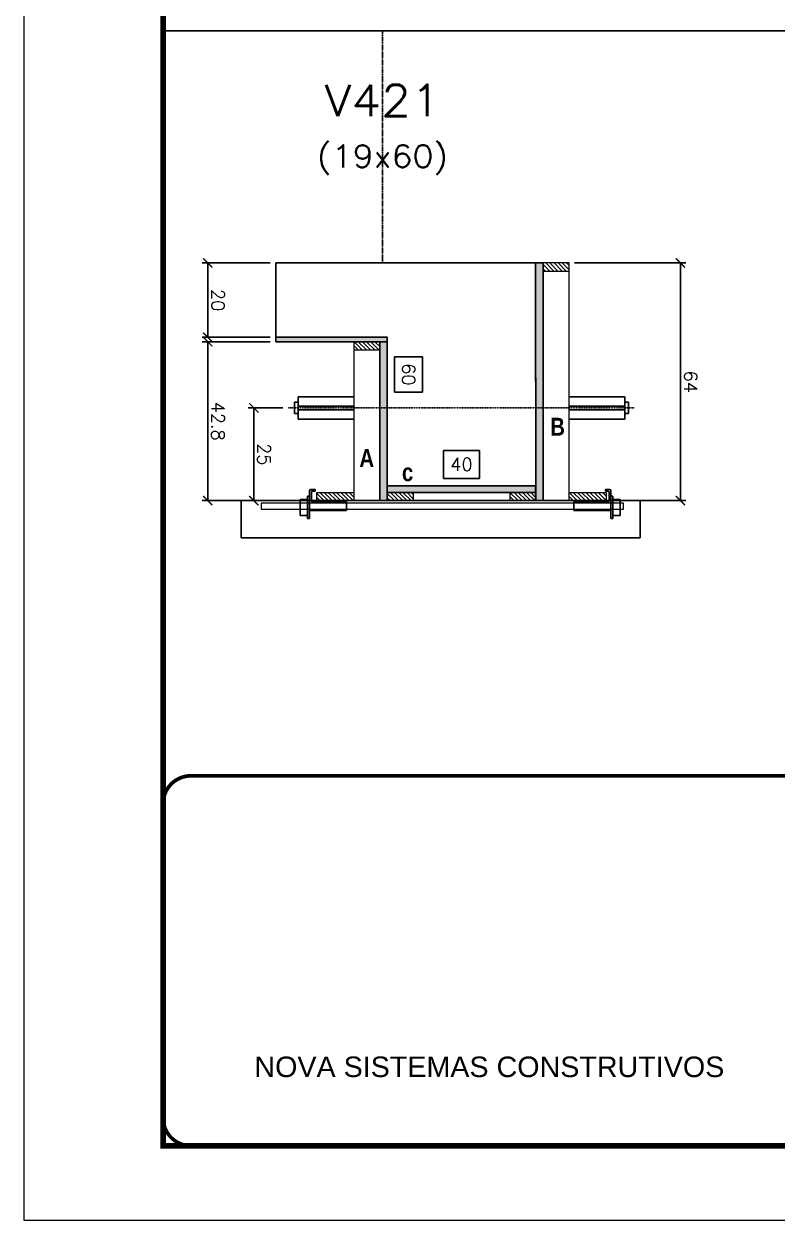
# Model space of a CAD drawing. Extents: x 137137 to 143418, y 10464 to 34486.
# Drawn here: x 140321 to 140727, y 31139 to 31783 of the extents above; entities that cross this region are included whole.
import ezdxf
from ezdxf.enums import TextEntityAlignment as Align

# ---------------------------------------------------------------- set-up
doc = ezdxf.new("R2010")
doc.units = 0
for name, pattern in [('CONTINUO', [0]), ('DASHED', [0.75, 0.5, -0.25]), ('HIDDEN', [0.375, 0.25, -0.125])]:
    doc.linetypes.add(name, pattern=pattern)
for name, color, linetype in [('barrote', 251, 'Continuous'), ('COTA', 241, 'Continuous'), ('Cota Seção (2x)', 4, 'Continuous'), ('detalhes', 4, 'Continuous'), ('Painéis', 200, 'Continuous'), ('presilha', 1, 'Continuous'), ('TENSOR', 3, 'Continuous'), ('Texto de Titulo', 7, 'Continuous'), ('Texto Qtd Sarr', 242, 'Continuous')]:
    doc.layers.add(name, color=color, linetype=linetype)
for name, color, linetype, lineweight in [('CONCRETO', 251, 'Continuous', 25), ('Folhas', 255, 'Continuous', 9), ('Hachura', 251, 'Continuous', 9), ('Madeira', 126, 'Continuous', 18), ('SARRAFO DE PRESSAO', 251, 'DASHED', 9), ('SCO-___-LAJ', 2, 'Continuous', 0), ('Texto Seção', 7, 'Continuous', 15)]:
    doc.layers.add(name, color=color, linetype=linetype, lineweight=lineweight)
doc.styles.add('ARIAL', font='arial.ttf')
doc.styles.add('Romans', font='romans.shx')
doc.styles.add('TECNICA', font='techb___.ttf', dxfattribs={"height": 10})
doc.dimstyles.new('Cota Seção (2x)', dxfattribs={"dimtxt": 7, "dimasz": 5, "dimexe": 3, "dimexo": 3, "dimgap": 2, "dimtad": 3, "dimdec": 1, "dimlfac": 0.5, "dimzin": 12, "dimdsep": 46, "dimtxsty": 'Romans', "dimblk": 'ARCHTICK', "dimcen": 0, "dimclrd": 4, "dimclre": 4, "dimclrt": 1, "dimadec": 1, "dimazin": 3, "dimtfac": 1, "dimtdec": 1, "dimtmove": 0, "dimatfit": 3, "dimldrblk": 'OBLIQUE', "dimfxl": 1, "dimtolj": 1, "dimtzin": 12, "dimarcsym": 0})
doc.dimstyles.new('Cota Seção interna', dxfattribs={"dimtxt": 7, "dimasz": 6, "dimexe": 0.18, "dimexo": 2, "dimgap": -4, "dimtad": 3, "dimdec": 1, "dimlfac": 0.5, "dimzin": 12, "dimdsep": 46, "dimtxsty": 'Romans', "dimblk": 'ARCHTICK', "dimcen": 0.09, "dimse1": 1, "dimse2": 1, "dimsd1": 1, "dimsd2": 1, "dimclrd": 180, "dimclre": 5, "dimclrt": 1, "dimadec": 0, "dimazin": 3, "dimtfac": 1, "dimtdec": 1, "dimtofl": 0, "dimtmove": 0, "dimatfit": 3, "dimldrblk": 'ARCHTICK', "dimfxl": 1, "dimtolj": 1, "dimtzin": 0, "dimarcsym": 0})

# ---------------------------------------------------------------- blocks, each defined once
blk = doc.blocks.new('9999999999')
at = {"color": 30, "linetype": 'CONTINUO', "const_width": 2}
blk.add_lwpolyline([(99583.98, 34230.21), (99583.98, 34414.45, 0.414214), (99568.98, 34429.45), (98228.98, 34429.45, 0.414214), (98213.98, 34414.45), (98213.98, 34245.21, 0.414214), (98228.98, 34230.21), (99583.98, 34230.21)], format="xyb", dxfattribs=at)
at = {"layer": 'Folhas'}
blk.add_lwpolyline([(98138.98, 34190.21), (99623.98, 34190.21), (99623.98, 35240.21), (98138.98, 35240.21)], close=True, dxfattribs=at)
at = {"layer": 'Folhas', "color": 30, "const_width": 3}
blk.add_lwpolyline([(98213.98, 34230.21), (99583.98, 34230.21), (99583.98, 35200.21), (98213.98, 35200.21)], close=True, dxfattribs=at)
at = {"color": 7, "linetype": 'Continuous', "ltscale": 5, "style": 'ARIAL'}
blk.add_text('NOVA SISTEMAS CONSTRUTIVOS', height=11.0592, dxfattribs=at).set_placement((98263.19, 34267.21))
blk = doc.blocks.new('titulo1')
at = {"layer": 'Defpoints', "color": 252, "linetype": 'HIDDEN', "ltscale": 2}
blk.add_line((0, 0), (0, 125), dxfattribs=at)
at = {"layer": 'Defpoints', "style": 'Romans', "oblique": 15}
blk.add_attdef('FOLHA', text='', height=10, dxfattribs=at).set_placement((0, 15.58), align=Align.MIDDLE_CENTER)
at = {"layer": 'Texto Qtd Sarr', "color": 3, "style": 'Romans', "oblique": 15}
for tag, height, p in [('TITULO', 17, (0, 71.45)), ('SEÇÃO', 12, (0, 41.55))]:
    blk.add_attdef(tag, text='', height=height, dxfattribs=at).set_placement(p, align=Align.MIDDLE_CENTER)
blk = doc.blocks.new('_ArchTick')
at = {"color": 0, "linetype": 'ByBlock', "const_width": 0.15}
blk.add_lwpolyline([(-0.5, -0.5), (0.5, 0.5)], dxfattribs=at)
blk = doc.blocks.new('*D203')
at = {"layer": 'COTA', "color": 4, "lineweight": -2, "transparency": 16777216}
for p, q in [((140453.56, 31611.65), (140416.84, 31611.65)), ((140419.84, 31526.05), (140419.84, 31611.65)), ((140471.16, 31526.05), (140416.84, 31526.05))]:
    blk.add_line(p, q, dxfattribs=at)
at = {"layer": 'Defpoints', "color": 0, "transparency": 16777216}
for p in [(140419.84, 31611.65), (140456.56, 31611.65), (140474.16, 31526.05)]:
    blk.add_point(p, dxfattribs=at)
at = {"layer": 'COTA', "color": 4, "lineweight": -2, "transparency": 16777216, "xscale": 5, "yscale": 5, "zscale": 5}
for p, rotation in [((140419.84, 31611.65), 90.00098738421937), ((140419.84, 31526.05), 270.0009873842193)]:
    blk.add_blockref('_ArchTick', p, dxfattribs=dict(at, rotation=rotation))
at = {"layer": 'COTA', "color": 1, "transparency": 16777216, "insert": (140425.34, 31568.85), "char_height": 7, "attachment_point": 5, "rotation": 270.00099, "style": 'Romans'}
blk.add_mtext('\\A1;42.8', dxfattribs=at)
blk = doc.blocks.new('_Oblique')
at = {"color": 0, "linetype": 'ByBlock', "lineweight": -2}
blk.add_line((-0.5, -0.5), (0.5, 0.5), dxfattribs=at)
blk = doc.blocks.new('*D204')
at = {"layer": 'COTA', "color": 4, "lineweight": -2, "transparency": 16777216}
for p, q in [((140453.55, 31654.05), (140416.84, 31654.05)), ((140419.84, 31614.05), (140419.84, 31654.05)), ((140453.56, 31614.05), (140416.84, 31614.05))]:
    blk.add_line(p, q, dxfattribs=at)
at = {"layer": 'Defpoints', "color": 0, "transparency": 16777216}
for p in [(140419.84, 31654.05), (140456.55, 31654.05), (140456.56, 31614.05)]:
    blk.add_point(p, dxfattribs=at)
at = {"layer": 'COTA', "color": 4, "lineweight": -2, "transparency": 16777216, "xscale": 5, "yscale": 5, "zscale": 5}
for p, rotation in [((140419.84, 31654.05), 90.00098738421937), ((140419.84, 31614.05), 270.0009873842193)]:
    blk.add_blockref('_ArchTick', p, dxfattribs=dict(at, rotation=rotation))
at = {"layer": 'COTA', "color": 1, "transparency": 16777216, "insert": (140425.34, 31634.05), "char_height": 7, "attachment_point": 5, "rotation": 270.00099, "style": 'Romans'}
blk.add_mtext('\\A1;20', dxfattribs=at)
blk = doc.blocks.new('*D205')
at = {"layer": 'Cota Seção (2x)', "color": 180, "lineweight": -2, "transparency": 16777216}
for p, q in [((140520.56, 31603.55), (140520.56, 31584.55)), ((140535.56, 31603.55), (140520.56, 31603.55)), ((140535.56, 31584.55), (140535.56, 31603.55)), ((140520.56, 31584.55), (140535.56, 31584.55))]:
    blk.add_line(p, q, dxfattribs=at)
at = {"layer": 'Defpoints', "color": 0, "transparency": 16777216}
for p in [(140516.55, 31654.05), (140516.55, 31654.05), (140516.56, 31534.05)]:
    blk.add_point(p, dxfattribs=at)
at = {"layer": 'Cota Seção (2x)', "color": 1, "transparency": 16777216, "insert": (140528.06, 31594.05), "char_height": 7, "attachment_point": 5, "rotation": 270.00099, "style": 'Romans'}
blk.add_mtext('\\A1;60', dxfattribs=at)
blk = doc.blocks.new('PRESILHA METÁLICA 1')
at = {"layer": 'presilha'}
for p, q in [((7.5, 10.64), (7.5, 19.86)), ((12, 21), (8.64, 21)), ((12, 19.5), (9.57, 19.5)), ((12, 21), (12, 19.5)), ((0, 13), (6, 13)), ((0, 13), (0, 0)), ((6, 15.5), (7.5, 15.5)), ((6, -2.5), (6, 15.5)), ((6, 13), (6, 0)), ((7.5, 15.5), (7.5, -2.5)), ((9, 11.57), (9, 18.93)), ((37.5, 11), (9.57, 11)), ((37.5, 11), (37.5, 4.1)), ((6, 0), (0, 0)), ((37.5, 4.1), (7.5, 4.1)), ((7.5, -2.5), (6, -2.5))]:
    blk.add_line(p, q, dxfattribs=at)
for centre, radius, start, end in [((8.64, 19.86), 1.14, 90, 180), ((9.57, 18.93), 0.57, 90, 180), ((9.57, 11.57), 0.57, 180, 270)]:
    blk.add_arc(centre, radius, start, end, dxfattribs=at)
blk = doc.blocks.new('*D206')
at = {"layer": 'Cota Seção (2x)', "color": 180, "lineweight": -2, "transparency": 16777216}
for p, q in [((140566.22, 31553.05), (140546.89, 31553.05)), ((140546.89, 31553.05), (140546.89, 31538.05)), ((140566.22, 31538.05), (140566.22, 31553.05)), ((140546.89, 31538.05), (140566.22, 31538.05))]:
    blk.add_line(p, q, dxfattribs=at)
at = {"layer": 'Defpoints', "color": 0, "transparency": 16777216}
for p in [(140516.56, 31534.05), (140516.56, 31526.05), (140596.55, 31526.05)]:
    blk.add_point(p, dxfattribs=at)
at = {"layer": 'Cota Seção (2x)', "color": 1, "transparency": 16777216, "insert": (140556.56, 31545.55), "char_height": 7, "attachment_point": 5, "rotation": 0.00099, "style": 'Romans'}
blk.add_mtext('\\A1;40', dxfattribs=at)
blk = doc.blocks.new('*D289')
at = {"layer": 'COTA', "color": 4, "lineweight": -2, "transparency": 16777216}
for p, q in [((140617.55, 31654.05), (140677.53, 31654.05)), ((140674.53, 31654.05), (140674.53, 31526.05)), ((140617.56, 31526.05), (140677.53, 31526.05))]:
    blk.add_line(p, q, dxfattribs=at)
at = {"layer": 'Defpoints', "color": 0, "transparency": 16777216}
for p in [(140614.55, 31654.05), (140614.56, 31526.05), (140674.53, 31526.05)]:
    blk.add_point(p, dxfattribs=at)
at = {"layer": 'COTA', "color": 4, "lineweight": -2, "transparency": 16777216, "xscale": 5, "yscale": 5, "zscale": 5}
for p, rotation in [((140674.53, 31654.05), 90.00098738421937), ((140674.53, 31526.05), 270.0009873842193)]:
    blk.add_blockref('_ArchTick', p, dxfattribs=dict(at, rotation=rotation))
at = {"layer": 'COTA', "color": 1, "transparency": 16777216, "insert": (140680.03, 31590.05), "char_height": 7, "attachment_point": 5, "rotation": 270.00099, "style": 'Romans'}
blk.add_mtext('\\A1;64', dxfattribs=at)
blk = doc.blocks.new('*D290')
at = {"layer": 'COTA', "color": 4, "lineweight": -2, "transparency": 16777216}
for p, q in [((140460.25, 31576.02), (140441.7, 31576.02)), ((140444.7, 31576.02), (140444.7, 31526.05)), ((140460.25, 31526.05), (140441.7, 31526.05))]:
    blk.add_line(p, q, dxfattribs=at)
at = {"layer": 'Defpoints', "color": 0, "transparency": 16777216}
for p in [(140463.25, 31576.02), (140444.7, 31526.05), (140463.25, 31526.05)]:
    blk.add_point(p, dxfattribs=at)
at = {"layer": 'COTA', "color": 4, "lineweight": -2, "transparency": 16777216, "xscale": 5, "yscale": 5, "zscale": 5}
for p, rotation in [((140444.7, 31576.02), 90.00098738421937), ((140444.7, 31526.05), 270.0009873842193)]:
    blk.add_blockref('_ArchTick', p, dxfattribs=dict(at, rotation=rotation))
at = {"layer": 'COTA', "color": 1, "transparency": 16777216, "insert": (140450.2, 31551.03), "char_height": 7, "attachment_point": 5, "rotation": 270.00099, "style": 'Romans'}
blk.add_mtext('\\A1;25', dxfattribs=at)

msp = doc.modelspace()

# ---------------------------------------------------------------- hatches: boundary and pattern name
at = {"layer": 'Hachura'}
h = msp.add_hatch(color=256, dxfattribs=at)
h.dxf.hatch_style = 1
h.paths.add_polyline_path([(140596.55, 31654.05), (140600.55, 31654.05), (140600.56, 31526.05), (140596.56, 31526.05)])
h = msp.add_hatch(dxfattribs=at)
h.set_pattern_fill('ANSI31', color=256, scale=0.5, angle=270, style=0)
h.set_pattern_definition([(315, (163446.3745, 23346.4067), (1.12253202, 1.12253202), [])])
h.paths.add_polyline_path([(140614.55, 31649.65), (140614.55, 31654.05), (140600.55, 31654.05), (140600.55, 31649.65)])
h = msp.add_hatch(color=256, dxfattribs=at)
h.dxf.hatch_style = 1
h.paths.add_polyline_path([(140516.56, 31611.65), (140516.56, 31614.05), (140456.56, 31614.05), (140456.56, 31611.65)])
h = msp.add_hatch(dxfattribs=at)
h.set_pattern_fill('ANSI31', color=256, scale=0.5, angle=270, style=0)
h.set_pattern_definition([(315, (163464.3745, 23304.0067), (1.12253202, 1.12253202), [])])
h.paths.add_polyline_path([(140512.56, 31607.25), (140512.56, 31611.65), (140498.56, 31611.65), (140498.56, 31607.25)])
h = msp.add_hatch(color=256, dxfattribs=at)
h.dxf.hatch_style = 1
h.paths.add_polyline_path([(140512.56, 31611.65), (140516.56, 31611.65), (140516.56, 31526.05), (140512.56, 31526.05)])
h = msp.add_hatch(color=256, dxfattribs=at)
h.dxf.hatch_style = 1
h.paths.add_polyline_path([(140596.55, 31530.45), (140596.55, 31534.05), (140516.56, 31534.05), (140516.56, 31530.45)])
h = msp.add_hatch(dxfattribs=at)
h.set_pattern_fill('ANSI31', color=256, scale=0.5, angle=270, style=0)
h.set_pattern_definition([(315, (163464.3745, 23296.4067), (1.12253202, 1.12253202), [])])
h.paths.add_polyline_path([(140478.56, 31526.05), (140478.56, 31530.45), (140498.56, 31530.45), (140498.56, 31526.05)])
h = msp.add_hatch(dxfattribs=at)
h.set_pattern_fill('ANSI31', color=256, scale=0.5, angle=270, style=0)
h.set_pattern_definition([(315, (163473.1745, 23296.4067), (1.12253202, 1.12253202), [])])
h.paths.add_polyline_path([(140516.56, 31526.05), (140516.56, 31530.45), (140530.56, 31530.45), (140530.56, 31526.05)])
h = msp.add_hatch(dxfattribs=at)
h.set_pattern_fill('ANSI31', color=256, scale=0.5, angle=270, style=0)
h.set_pattern_definition([(315, (163515.1766, 23296.4067), (1.12253202, 1.12253202), [])])
h.paths.add_polyline_path([(140596.55, 31526.05), (140596.55, 31530.45), (140582.55, 31530.45), (140582.55, 31526.05)])
h = msp.add_hatch(dxfattribs=at)
h.set_pattern_fill('ANSI31', color=256, scale=0.5, angle=270, style=0)
h.set_pattern_definition([(315, (163412.3745, 23296.4067), (1.12253202, 1.12253202), [])])
h.paths.add_polyline_path([(140614.56, 31526.05), (140614.56, 31530.45), (140634.56, 31530.45), (140634.56, 31526.05)])

# ---------------------------------------------------------------- linework, layer by layer
at = {"ltscale": 3}
for p, q in [((140466.56, 31579.02), (140466.56, 31573.02)), ((140466.56, 31579.02), (140468.56, 31579.02)), ((140468.56, 31582.02), (140468.56, 31570.02)), ((140468.56, 31582.02), (140498.56, 31582.02)), ((140498.56, 31577.02), (140468.56, 31577.02)), ((140644.56, 31582.02), (140614.56, 31582.02)), ((140614.56, 31577.02), (140644.56, 31577.02)), ((140644.56, 31582.02), (140644.56, 31570.02)), ((140644.56, 31579.02), (140646.56, 31579.02)), ((140646.56, 31579.02), (140646.56, 31573.02)), ((140468.56, 31573.02), (140466.56, 31573.02)), ((140498.56, 31575.02), (140468.56, 31575.02)), ((140614.56, 31575.02), (140644.56, 31575.02)), ((140644.56, 31573.02), (140646.56, 31573.02)), ((140468.56, 31570.02), (140498.56, 31570.02)), ((140644.56, 31570.02), (140614.56, 31570.02))]:
    msp.add_line(p, q, dxfattribs=at)
at = {"layer": 'barrote'}
msp.add_lwpolyline([(140652.92, 31506.05), (140437.95, 31506.05), (140437.95, 31526.05), (140652.92, 31526.05)], close=True, dxfattribs=at)
at = {"layer": 'CONCRETO'}
msp.add_lwpolyline([(140516.56, 31614.05), (140456.56, 31614.05), (140456.55, 31654.05), (140516.55, 31654.05), (140516.55, 31654.05), (140596.55, 31654.05), (140596.56, 31530.45), (140596.55, 31530.45), (140596.55, 31534.05), (140516.56, 31534.05)], close=True, dxfattribs=at)
at = {"layer": 'COTA', "linetype": 'ByBlock'}
msp.add_line((141765.79, 31779.05), (140395.79, 31779.05), dxfattribs=at)
at = {"layer": 'Madeira'}
for points in [[(140614.55, 31649.65), (140614.55, 31654.05), (140600.55, 31654.05), (140600.55, 31649.65)], [(140614.55, 31654.05), (140600.55, 31654.05), (140600.56, 31526.05), (140614.56, 31526.05)], [(140512.56, 31607.25), (140512.56, 31611.65), (140498.56, 31611.65), (140498.56, 31607.25)], [(140512.56, 31611.65), (140498.56, 31611.65), (140498.56, 31526.05), (140512.56, 31526.05)], [(140478.56, 31526.05), (140478.56, 31530.45), (140498.56, 31530.45), (140498.56, 31526.05)], [(140516.56, 31526.05), (140516.56, 31530.45), (140530.56, 31530.45), (140530.56, 31526.05)], [(140596.55, 31526.05), (140596.55, 31530.45), (140582.55, 31530.45), (140582.55, 31526.05)], [(140614.56, 31526.05), (140614.56, 31530.45), (140634.56, 31530.45), (140634.56, 31526.05)]]:
    msp.add_lwpolyline(points, close=True, dxfattribs=at)
at = {"layer": 'Painéis'}
for points in [[(140596.55, 31654.05), (140600.55, 31654.05), (140600.56, 31526.05), (140596.56, 31526.05)], [(140516.56, 31611.65), (140516.56, 31614.05), (140456.56, 31614.05), (140456.56, 31611.65)], [(140512.56, 31611.65), (140516.56, 31611.65), (140516.56, 31526.05), (140512.56, 31526.05)], [(140596.55, 31530.45), (140596.55, 31534.05), (140516.56, 31534.05), (140516.56, 31530.45)]]:
    msp.add_lwpolyline(points, close=True, dxfattribs=at)
at = {"layer": 'SCO-___-LAJ', "color": 1}
msp.add_lwpolyline([(140643.92, 31524.72), (140448.61, 31524.72), (140448.61, 31521.52), (140643.92, 31521.52)], close=True, dxfattribs=at)
at = {"layer": 'TENSOR', "linetype": 'HIDDEN', "ltscale": 0.5}
msp.add_line((140649.56, 31576.02), (140463.25, 31576.02), dxfattribs=at)

# ---------------------------------------------------------------- block references
at = {"layer": 'presilha'}
for p, xscale, yscale, zscale, rotation in [((140469.69, 31518.08), 0.6666666666666667, 0.6666666666666667, 0.6666666666666667, 0.0009873841914934626), ((140642.13, 31518.08), -0.6666666666666667, 0.6666666666666665, 0.6666666666666666, 0.0009873841915286619)]:
    msp.add_blockref('PRESILHA METÁLICA 1', p, dxfattribs=dict(at, xscale=xscale, yscale=yscale, zscale=zscale, rotation=rotation))
at = {"layer": 'SARRAFO DE PRESSAO', "color": 6, "linetype": 'ByBlock'}
msp.add_blockref('9999999999', (42181.81, -3051.58), dxfattribs=at)
at = {"layer": 'Texto Seção'}
ref = msp.add_blockref('titulo1', (140514.06, 31654.05), dxfattribs=at)
ref.add_attrib('TITULO', 'V421', dxfattribs={"layer": 'Texto de Titulo', "color": 7, "height": 17, "style": 'Romans', "width": 1.1}).set_placement((140514.06, 31741.55), align=Align.MIDDLE_CENTER)
ref.add_attrib('SEÇÃO', '(19x60)', dxfattribs={"layer": 'Texto de Titulo', "color": 7, "height": 12, "style": 'Romans', "width": 1.1}).set_placement((140514.06, 31711.55), align=Align.MIDDLE_CENTER)

# ---------------------------------------------------------------- texts
at = {"layer": 'detalhes', "style": 'TECNICA'}
for s, p in [('B', (140604.39, 31561.08)), ('A', (140501.55, 31544.24)), ('c', (140524.48, 31536.54))]:
    msp.add_text(s, height=9.6, rotation=0.00099, dxfattribs=at).set_placement(p)

# ---------------------------------------------------------------- dimensions: what is measured, and where the dimension line sits
at = {"layer": 'COTA'}
for base, p1, p2, picture, middle in [((140419.84, 31654.05), (140456.56, 31614.05), (140456.55, 31654.05), '*D204', (140425.34, 31634.05)), ((140674.53, 31526.05), (140614.55, 31654.05), (140614.56, 31526.05), '*D289', (140680.03, 31590.05)), ((140419.84, 31611.65), (140474.16, 31526.05), (140456.56, 31611.65), '*D203', (140425.34, 31568.85)), ((140444.7, 31526.05), (140463.25, 31576.02), (140463.25, 31526.05), '*D290', (140450.2, 31551.03))]:
    dim = msp.add_linear_dim(base=base, p1=p1, p2=p2, angle=90.00099, dimstyle='Cota Seção (2x)', dxfattribs=at)
    dim.commit()
    dim.dimension.update_dxf_attribs({"geometry": picture, "text_midpoint": middle})
at = {"layer": 'Cota Seção (2x)'}
for base, p1, p2, angle, picture, middle in [((140516.55, 31654.05), (140516.56, 31534.05), (140516.55, 31654.05), 90.00099, '*D205', (140528.06, 31594.05)), ((140516.56, 31534.05), (140596.55, 31526.05), (140516.56, 31526.05), 180.00099, '*D206', (140556.56, 31545.55))]:
    dim = msp.add_linear_dim(base=base, p1=p1, p2=p2, angle=angle, dimstyle='Cota Seção interna', dxfattribs=at)
    dim.commit()
    dim.dimension.update_dxf_attribs({"geometry": picture, "text_midpoint": middle})

doc.saveas('drawing.dxf')
